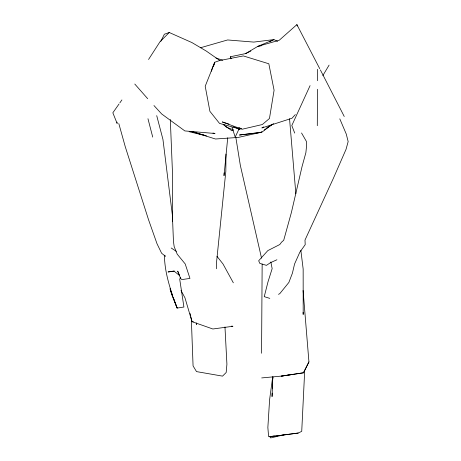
<?xml version="1.0" encoding="UTF-8"?>
<svg xmlns="http://www.w3.org/2000/svg" width="461" height="461" viewBox="0 0 461 461"><rect width="100%" height="100%" fill="white"/><g stroke="black" fill="none" stroke-linecap="round" stroke-linejoin="round"><path stroke-width="0.69" d="M172.489 221.482L172.535 174.056L170.311 119.543M261.56 353.253L262.153 264.084M317.295 125.709L317.468 89.278M317.508 80.704L317.566 69.271M225.959 154.078L225.832 171.336L216.353 264.101L216.359 268.757M196.369 323.092L196.351 324.504L196.294 323.092M224.115 172.817L224.029 175.693L227.728 137.758M272.215 393.083L272.053 396.581L272.826 376.839M272.434 388.191L272.687 382.595M272.877 378.4L272.941 377M304.663 371.439L301.73 431.346L298.244 433.04L270.019 436.769L268.602 436.59L267.858 427.497L269.593 399.773L272.682 377.046M281.193 376.13L303.482 372.805L308.933 361.897L303.09 290.493M211.495 71.248L212.4 67.83L214.768 62.247L219.557 60.575L243.327 55.925L268.826 63.774L274.088 90.241L269.46 118.489L262.332 124.533L242.06 129.253L222.277 121.934L228.933 124.084M213.541 66.361L214.768 62.247L205.208 86.23L209.905 111.332L219.522 123.404L237.617 128.412L240.141 128.066M180.528 277.303L179.727 279.274L183.916 307.026L177.145 308.086L172.858 296.682M310.074 85.631L291.807 125.548L294.706 133.073M239.605 127.743L235.202 137.09L232.027 127.19M160.854 41.271L164.358 34.229L169.256 32.501L191.937 42.579L206.274 51.062L219.839 60.512M303.482 372.805L308.933 361.897M322.861 75.569L329.096 65.11M148.54 59.492L160.007 41.738L169.256 32.501M119.024 104.025L112.841 112.789L117.14 123.485L117.002 122.13M119.854 102.861L121.911 99.939M295.334 114.582L291.969 118.252L261.854 127.956L263.721 126.925M319.727 68.666L296.896 24.617L279.257 40.234L257.872 46.348L245.678 53.574L230.523 56.715L230.828 58.801M272.232 124.251L261.6 132.434L239.449 135.021L259.324 132.526M266.418 128.181L268.123 126.931M260.742 132.353L261.911 131.558M264.251 129.973L273.609 123.629M278.49 294.331L279.769 293.674L288.863 282.449L292.412 273.166L294.573 263.974L299.846 252.167L305.211 244.647L304.986 240.095L333.315 178.453L346.038 149.341L348.159 141.59L346.263 134.053L339.786 118.84M245.678 53.574L250.819 51.033M269.449 41.818L273.943 39.594L277.591 41.386M276.905 259.774L270.526 262.655L266.435 265.352L259.774 263.352L258.679 260.753L267.829 250.605L279.81 244.52L281.55 242.163L283.705 240.29L291.404 212.463L302.053 166.554L305.879 152.695L306.536 146.131L306.404 141.423L301.54 132.981M238.942 127.962L237.617 128.412L233.416 126.833M238.412 129.414L241.068 128.631M233.174 130.428L231.854 130.745L225.613 126.101M238.446 129.178L241.08 128.55M285.209 434.493L270.676 437.95L270.019 436.769L274.203 435.835M260.039 132.509L238.297 137.43L215.448 139.003L191.211 131.385L200.679 134.036M238.902 128.976L240.999 128.533M200.489 47.748L227.601 39.957L253.809 42.089L273.943 39.594L257.872 46.348L261.335 45.76M174.212 270.97L168.086 271.955L174.166 271.183L179.513 275.499L177.704 271.114L180.614 278.473L181.888 279.602L189.955 278.404L185.224 263.974L177.203 254.149L174.177 246.635L173.457 241.512L172.408 215.373L162.946 139.424L156.717 115.636M303.488 372.788L281.804 376.061L261.698 377.922M291.387 374.609L281.498 376.09M270.019 436.769L298.244 433.04M193.407 321.813L191.995 321.651L184.976 297.858L180.983 290.413M231.543 326.111L232.955 326.273L212.849 328.993L191.995 321.651L190.877 316.851M212.93 133.033L215.022 133.494L184.855 130.924L161.678 113.965L153.957 105.534M189.16 131.69L206.568 135.932M202.033 134.41L204.062 134.981M269.806 298.376L264.245 296.654L267.968 281.959L272.157 268.625L270.826 261.94M215.932 58.005L222.675 60.201M233.335 129.766L226.61 127.345L223.257 124.412M171.204 248.001L176.275 251.326M223.343 124.412L224.478 125.259M147.681 98.689L134.785 84.04M216.97 256.299L223.02 263.997L233.335 282.818M320.383 69.945L344.24 116.483M172.742 296.095C168.369 282.887 164.554 269.201 164.427 255.192L165.384 256.247L161.627 253.25L157.011 243.742L148.557 219.782L125.265 146.725L118.805 123.554M173.232 297.426L177.145 308.086L171.648 294.406L170.057 288.765L172.16 294.7M230.523 56.715L231.128 58.656M296.896 24.617L297.293 25.995M147.964 118.731L152.724 137.09M190.076 313.428L190.56 315.491M261.543 258.183L240.348 165.447L235.813 137.24M295.853 193.793L289.548 118.771M300.849 250.294L303.159 269.011L303.188 314.471L303.113 312.322M224.968 326.93L226.916 364.236L226.184 372.494L222.536 376.13L196.513 371.606L193.073 365.913L191.315 318.424"/></g></svg>
